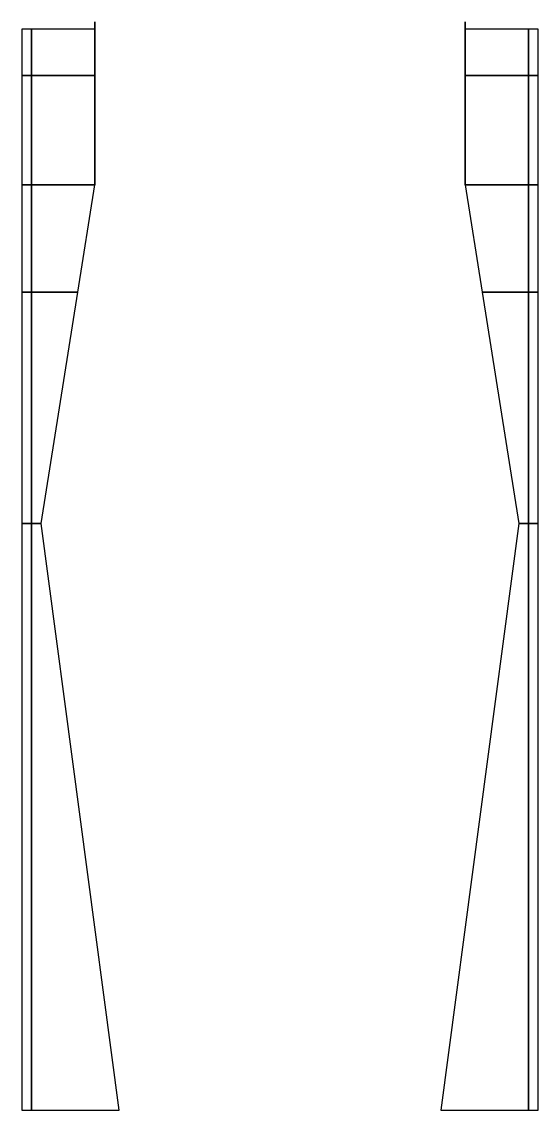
# Model space of a CAD drawing. Extents: x -1.06 to 1.06, y -2.24 to 2.23.
import ezdxf

# ---------------------------------------------------------------- set-up
doc = ezdxf.new("R2010")
doc.units = 0
doc.layers.add('FENDERS', color=6, linetype='CONTINUOUS')

msp = doc.modelspace()

# ---------------------------------------------------------------- linework, layer by layer
at = {"layer": 'FENDERS'}
for points in [[(-1.06, 2.2, 1.07), (-1.06, 2.01, 1.16), (-1.02, 2.01, 1.19), (-1.02, 2.2, 1.1)], [(-1.02, 2.2, 1.1), (-1.02, 2.01, 1.19), (-0.76, 2.01, 1.19), (-0.76, 2.2, 1.1)], [(-0.76, 2.2, 1.1), (-0.76, 2.01, 1.19), (-0.76, 2.23, 0.73)], [(-0.76, 2.01, 1.19), (-0.76, 1.56, 1.15), (-0.76, 2.23, 0.73)], [(0.76, 2.01, 1.19), (0.76, 2.2, 1.1), (0.76, 2.23, 0.73)], [(0.76, 1.56, 1.15), (0.76, 2.01, 1.19), (0.76, 2.23, 0.73)], [(1.02, 2.01, 1.19), (1.02, 2.2, 1.1), (0.76, 2.2, 1.1), (0.76, 2.01, 1.19)], [(1.06, 2.01, 1.16), (1.06, 2.2, 1.07), (1.02, 2.2, 1.1), (1.02, 2.01, 1.19)], [(-1.06, 2.01, 1.16), (-1.06, 1.56, 1.12), (-1.02, 1.56, 1.15), (-1.02, 2.01, 1.19)], [(-1.02, 2.01, 1.19), (-1.02, 1.56, 1.15), (-0.76, 1.56, 1.15), (-0.76, 2.01, 1.19)], [(1.02, 1.56, 1.15), (1.02, 2.01, 1.19), (0.76, 2.01, 1.19), (0.76, 1.56, 1.15)], [(1.06, 1.56, 1.12), (1.06, 2.01, 1.16), (1.02, 2.01, 1.19), (1.02, 1.56, 1.15)], [(-1.06, 1.56, 1.12), (-1.06, 1.12, 1.09), (-1.02, 1.12, 1.13), (-1.02, 1.56, 1.15)], [(-1.02, 1.56, 1.15), (-1.02, 1.12, 1.13), (-0.83, 1.12, 1.13), (-0.76, 1.56, 1.15)], [(1.02, 1.12, 1.13), (1.02, 1.56, 1.15), (0.76, 1.56, 1.15), (0.83, 1.12, 1.13)], [(1.06, 1.12, 1.09), (1.06, 1.56, 1.12), (1.02, 1.56, 1.15), (1.02, 1.12, 1.13)], [(-1.06, 1.12, 1.09), (-1.06, 0.17, 1.04), (-1.02, 0.17, 1.07), (-1.02, 1.12, 1.13)], [(-1.02, 1.12, 1.13), (-1.02, 0.17, 1.07), (-0.98, 0.17, 1.07), (-0.83, 1.12, 1.13)], [(1.02, 0.17, 1.07), (1.02, 1.12, 1.13), (0.83, 1.12, 1.13), (0.98, 0.17, 1.07)], [(1.06, 0.17, 1.04), (1.06, 1.12, 1.09), (1.02, 1.12, 1.13), (1.02, 0.17, 1.07)], [(-1.06, 0.17, 1.04), (-1.06, -2.24, 0.89), (-1.02, -2.24, 0.91), (-1.02, 0.17, 1.07)], [(-1.02, 0.17, 1.07), (-1.02, -2.24, 0.91), (-0.6599, -2.24, 0.91), (-0.98, 0.17, 1.07)], [(1.02, -2.24, 0.91), (1.02, 0.17, 1.07), (0.98, 0.17, 1.07), (0.6599, -2.24, 0.91)], [(1.06, -2.24, 0.89), (1.06, 0.17, 1.04), (1.02, 0.17, 1.07), (1.02, -2.24, 0.91)]]:
    msp.add_3dface(points, dxfattribs=at)

doc.saveas('drawing.dxf')
